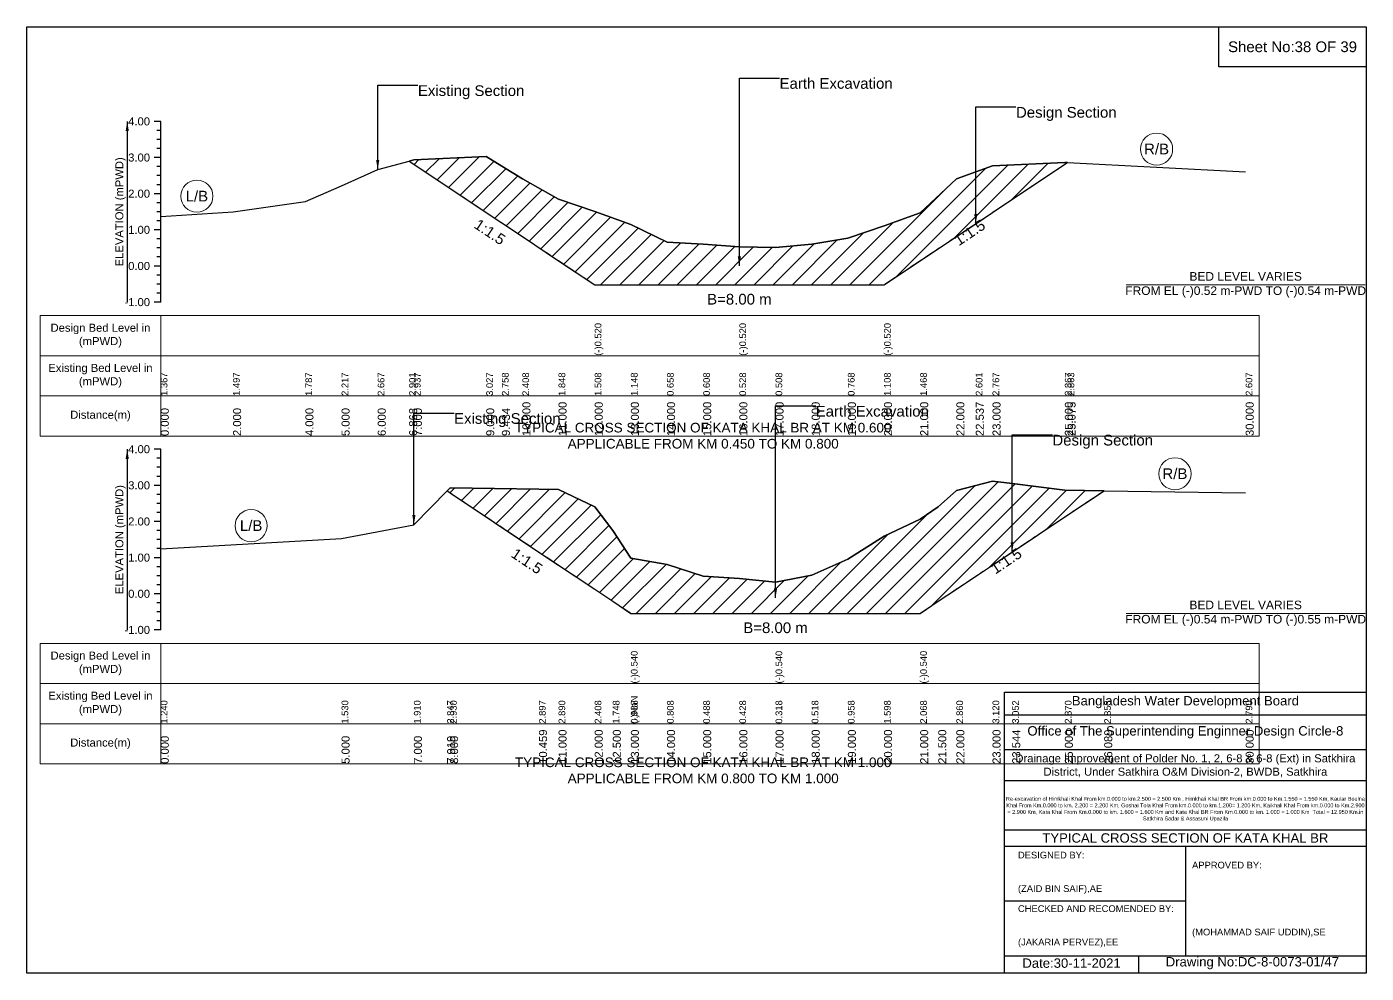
# Model space of a CAD drawing. Header units: inches. Extents: x 93000 to 486000, y -4242 to 0.
# Drawn here: x 470000 to 476000, y -4242 to 0 of the extents above; entities that cross this region are included whole.
import ezdxf

# ---------------------------------------------------------------- set-up
doc = ezdxf.new("R2010")
doc.units = ezdxf.units.IN
doc.header["$LTSCALE"] = 7
doc.header["$MEASUREMENT"] = 0
doc.linetypes.add('DASHED', pattern=[0.75, 0.5, -0.25])
for name, color, linetype, lineweight in [('Cross section Data Border', 7, 'Continuous', 9), ('Cross Section Labels', 7, 'Continuous', 9), ('Design_Bed_Level for Xsection', 7, 'DASHED', 25), ('Existing_Bed_Level for Xsection', 7, 'Continuous', 25), ('Long Section Labels', 7, 'Continuous', 9)]:
    doc.layers.add(name, color=color, linetype=linetype, lineweight=lineweight)
doc.styles.get("Standard").update_dxf_attribs({"font": 'arial.ttf'})
doc.dimstyles.get("Standard").update_dxf_attribs({"dimtxt": 0.18, "dimasz": 0.18, "dimexe": 0.18, "dimexo": 0.0625, "dimgap": 0.09, "dimtad": 0, "dimtih": 1, "dimtoh": 1, "dimdec": 4, "dimzin": 0, "dimdsep": 46, "dimtxsty": 'Standard', "dimcen": 0.09, "dimadec": 0, "dimazin": 0, "dimtfac": 1, "dimtdec": 4, "dimtofl": 0, "dimtmove": 0, "dimatfit": 3, "dimfxl": 1, "dimtolj": 1, "dimtzin": 0, "dimarcsym": 0})

msp = doc.modelspace()

# ---------------------------------------------------------------- hatches: boundary and pattern name
at = {"layer": 'Existing_Bed_Level for Xsection'}
h = msp.add_hatch(dxfattribs=at)
h.set_pattern_fill('ANSI31', color=256, scale=486, style=0)
h.paths.add_polyline_path([(471712.6, -602.3), (471734, -616.5), (472058, -832.5), (472128.3, -879.4), (472220, -940.5), (472382, -1048.5), (472544, -1156.5), (472706, -1156.5), (472868, -1156.5), (473030, -1156.5), (473192, -1156.5), (473354, -1156.5), (473516, -1156.5), (473678, -1156.5), (473840, -1156.5), (474002, -1048.5), (474164, -940.5), (474251, -882.5), (474326, -832.5), (474650, -616.5), (474662.1, -608.5), (474650, -607.8), (474326, -624), (474251, -650.9), (474164, -682.2), (474002, -834.5), (473840, -892.8), (473678, -947.9), (473516, -973.8), (473354, -990), (473192, -986.8), (473030, -973.8), (472868, -965.7), (472706, -886.3), (472544, -828), (472382, -772.9), (472220, -682.2), (472128.3, -625.4), (472058, -581.9), (471734, -596.5)])
h = msp.add_hatch(dxfattribs=at)
h.set_pattern_fill('ANSI31', color=256, scale=486, style=0)
h.paths.add_polyline_path([(471882.9, -2080.2), (471896, -2089), (472294.4, -2354.6), (472382, -2413), (472544, -2521), (472625, -2575), (472706, -2629), (472868, -2629), (473030, -2629), (473192, -2629), (473354, -2629), (473516, -2629), (473678, -2629), (473840, -2629), (474002, -2629), (474083, -2575), (474164, -2521), (474326, -2413), (474414.2, -2354.2), (474650, -2197), (474826.4, -2079.4), (474650, -2076.6), (474414.2, -2047.1), (474326, -2036.1), (474164, -2078.2), (474083, -2151.4), (474002, -2206.5), (473840, -2282.6), (473678, -2386.3), (473516, -2457.6), (473354, -2490), (473192, -2472.2), (473030, -2462.5), (472868, -2410.6), (472706, -2381.5), (472625, -2258.3), (472544, -2151.4), (472382, -2073.3), (472294.4, -2072.2), (471896, -2066.9)])

# ---------------------------------------------------------------- linework, layer by layer
for points in [[(470000, 0), (476000, 0), (476000, -4242), (470000, -4242)], [(475340, 0), (476000, 0), (476000, -180), (475340, -180)]]:
    msp.add_lwpolyline(points, close=True)
for points in [[(474380, -4242), (474380, -2982), (476000, -2982)], [(474380, -3084), (476000, -3084)], [(474380, -3240), (476000, -3240)], [(474380, -3378), (476000, -3378)], [(474380, -3600), (476000, -3600)], [(474380, -3672), (476000, -3672)], [(475190, -3672), (475190, -4164)], [(474380, -3918), (475190, -3918)], [(474380, -4164), (476000, -4164)], [(474980, -4164), (474980, -4242)]]:
    msp.add_lwpolyline(points)
at = {"layer": 'Cross section Data Border'}
for points in [[(470060, -1294.3), (475520, -1294.3), (475520, -1834.3), (470060, -1834.3)], [(470060, -2763.5), (475520, -2763.5), (475520, -3303.5), (470060, -3303.5)]]:
    msp.add_lwpolyline(points, close=True, dxfattribs=at)
for points in [[(470600, -1294.3), (470600, -1834.3)], [(470060, -1474.3), (475520, -1474.3)], [(470060, -1654.3), (475520, -1654.3)], [(470600, -2763.5), (470600, -3303.5)], [(470060, -2943.5), (475520, -2943.5)], [(470060, -3123.5), (475520, -3123.5)]]:
    msp.add_lwpolyline(points, dxfattribs=at)
at = {"layer": 'Cross Section Labels'}
for points in [[(474924.2, -1156.5), (475995.8, -1156.5)], [(474924.2, -2629), (475995.8, -2629)]]:
    msp.add_lwpolyline(points, dxfattribs=at)
for centre in [(475061, -548.2), (470762, -759.3), (475143.2, -2003.5), (471005, -2236.1)]:
    msp.add_circle(centre, 72, dxfattribs=at)
at = {"layer": 'Design_Bed_Level for Xsection'}
for points in [[(471712.6, -602.3), (472128.3, -879.4), (472544, -1156.5), (473192, -1156.5), (473840, -1156.5), (474251, -882.5), (474662.1, -608.5)], [(471882.9, -2080.2), (472294.4, -2354.6), (472706, -2629), (473354, -2629), (474002, -2629), (474414.2, -2354.2), (474826.4, -2079.4)]]:
    msp.add_lwpolyline(points, dxfattribs=at)
at = {"layer": 'Existing_Bed_Level for Xsection'}
for points in [[(470600, -424.3), (470570, -424.3)], [(470600, -464.8), (470582, -464.8)], [(470600, -1234.3), (470600, -1072.3), (470600, -910.3), (470600, -748.3), (470600, -586.3), (470600, -424.3)], [(470600, -505.3), (470582, -505.3)], [(470600, -586.3), (470570, -586.3)], [(470600, -545.8), (470582, -545.8)], [(470600, -850.8), (470924, -829.8), (471248, -782.8), (471410, -713.1), (471572, -640.2), (471712.6, -602.3), (471734, -596.5), (472058, -581.9), (472128.3, -625.4), (472220, -682.2), (472382, -772.9), (472544, -828), (472544, -828), (472706, -886.3), (472868, -965.7), (473030, -973.8), (473192, -986.8), (473192, -986.8), (473354, -990), (473516, -973.8), (473678, -947.9), (473840, -892.8), (473840, -892.8), (474002, -834.5), (474164, -682.2), (474251, -650.9), (474326, -624), (474650, -607.8), (474662.1, -608.5), (475460, -650)], [(470600, -626.8), (470582, -626.8)], [(470600, -667.3), (470582, -667.3)], [(470600, -707.8), (470582, -707.8)], [(470600, -748.3), (470570, -748.3)], [(470600, -788.8), (470582, -788.8)], [(470600, -829.3), (470582, -829.3)], [(470600, -869.8), (470582, -869.8)], [(470600, -910.3), (470570, -910.3)], [(470600, -950.8), (470582, -950.8)], [(470600, -991.3), (470582, -991.3)], [(470600, -1072.3), (470570, -1072.3)], [(470600, -1031.8), (470582, -1031.8)], [(470600, -1112.8), (470582, -1112.8)], [(470600, -1153.3), (470582, -1153.3)], [(470600, -1193.8), (470582, -1193.8)], [(470600, -1234.3), (470570, -1234.3)], [(470600, -1893.5), (470570, -1893.5)], [(470600, -2703.5), (470600, -2541.5), (470600, -2379.5), (470600, -2217.5), (470600, -2055.5), (470600, -1893.5)], [(470600, -1934), (470582, -1934)], [(470600, -1974.5), (470582, -1974.5)], [(470600, -2015), (470582, -2015)], [(470600, -2340.6), (471410, -2293.7), (471734, -2232.1), (471882.9, -2080.2), (471896, -2066.9), (472294.4, -2072.2), (472382, -2073.3), (472544, -2151.4), (472625, -2258.3), (472706, -2381.5), (472706, -2381.5), (472868, -2410.6), (473030, -2462.5), (473192, -2472.2), (473354, -2490), (473354, -2490), (473516, -2457.6), (473678, -2386.3), (473840, -2282.6), (474002, -2206.5), (474002, -2206.5), (474083, -2151.4), (474164, -2078.2), (474326, -2036.1), (474414.2, -2047.1), (474650, -2076.6), (474826.4, -2079.4), (475460, -2089.5)], [(470600, -2055.5), (470570, -2055.5)], [(470600, -2096), (470582, -2096)], [(470600, -2136.5), (470582, -2136.5)], [(470600, -2217.5), (470570, -2217.5)], [(470600, -2177), (470582, -2177)], [(470600, -2258), (470582, -2258)], [(470600, -2298.5), (470582, -2298.5)], [(470600, -2339), (470582, -2339)], [(470600, -2379.5), (470570, -2379.5)], [(470600, -2420), (470582, -2420)], [(470600, -2460.5), (470582, -2460.5)], [(470600, -2501), (470582, -2501)], [(470600, -2541.5), (470570, -2541.5)], [(470600, -2582), (470582, -2582)], [(470600, -2622.5), (470582, -2622.5)], [(470600, -2663), (470582, -2663)], [(470600, -2703.5), (470570, -2703.5)]]:
    msp.add_lwpolyline(points, dxfattribs=at)
for points in [[(471712.6, -602.3), (471734, -616.5), (472058, -832.5), (472128.3, -879.4), (472220, -940.5), (472382, -1048.5), (472544, -1156.5), (472544, -1156.5), (472706, -1156.5), (472868, -1156.5), (473030, -1156.5), (473192, -1156.5), (473192, -1156.5), (473354, -1156.5), (473516, -1156.5), (473678, -1156.5), (473840, -1156.5), (473840, -1156.5), (474002, -1048.5), (474164, -940.5), (474251, -882.5), (474326, -832.5), (474650, -616.5), (474662.1, -608.5), (474650, -607.8), (474326, -624), (474251, -650.9), (474164, -682.2), (474002, -834.5), (473840, -892.8), (473840, -892.8), (473678, -947.9), (473516, -973.8), (473354, -990), (473192, -986.8), (473192, -986.8), (473030, -973.8), (472868, -965.7), (472706, -886.3), (472544, -828), (472544, -828), (472382, -772.9), (472220, -682.2), (472128.3, -625.4), (472058, -581.9), (471734, -596.5)], [(471882.9, -2080.2), (471882.9, -2080.2), (471896, -2089), (472294.4, -2354.6), (472382, -2413), (472544, -2521), (472625, -2575), (472706, -2629), (472706, -2629), (472868, -2629), (473030, -2629), (473192, -2629), (473354, -2629), (473354, -2629), (473516, -2629), (473678, -2629), (473840, -2629), (474002, -2629), (474002, -2629), (474083, -2575), (474164, -2521), (474326, -2413), (474414.2, -2354.2), (474650, -2197), (474826.4, -2079.4), (474826.4, -2079.4), (474826.4, -2079.4), (474650, -2076.6), (474414.2, -2047.1), (474326, -2036.1), (474164, -2078.2), (474083, -2151.4), (474002, -2206.5), (474002, -2206.5), (473840, -2282.6), (473678, -2386.3), (473516, -2457.6), (473354, -2490), (473354, -2490), (473192, -2472.2), (473030, -2462.5), (472868, -2410.6), (472706, -2381.5), (472706, -2381.5), (472625, -2258.3), (472544, -2151.4), (472382, -2073.3), (472294.4, -2072.2), (471896, -2066.9), (471882.9, -2080.2)]]:
    msp.add_lwpolyline(points, close=True, dxfattribs=at)

# ---------------------------------------------------------------- texts
at = {"attachment_point": 5}
for s, insert, char_height in [('Sheet No:38 OF 39', (475670, -90), 48), ('Bangladesh Water Development Board', (475190, -3027), 42), ('Office of The Superintending Enginner,Design Circle-8', (475190, -3162), 42)]:
    msp.add_mtext(s, dxfattribs=dict(at, insert=insert, char_height=char_height))
for s, insert, char_height, width, attachment_point in [('Drainage Improvement of Polder No. 1, 2, 6-8 & 6-8 (Ext) in Satkhira District, Under Satkhira O&M Division-2, BWDB, Satkhira', (475190, -3312), 36, 1680, 5), ('Re-excavation of Himkhali Khal From km.0.000 to km.2.500 = 2.500 Km , Himkhali Khal BR From km.0.000 to Km.1.550 = 1.550 Km, Kaular Boulna Khal From Km.0.000 to km. 2.200 = 2.200 Km, Goshai Tola Khal From km.0.000 to km.1.200= 1.200 Km, Kaikhali Khal From km.0.000 to Km.2.900 = 2.900 Km, Kata Khal From Km.0.000 to km. 1.600 = 1.600 Km and Kata Khal BR From Km.0.000 to km. 1.000 = 1.000 Km  Total = 12.950 Km.in Satkhira Sadar & Assasuni Upazila', (475190, -3507), 17.611, 1620, 5), ('TYPICAL CROSS SECTION OF KATA KHAL BR', (475190, -3636), 42, 1680, 5), ('DESIGNED BY:^J^J^J(ZAID BIN SAIF),AE', (474440, -3792), 30, 840, 4), ('APPROVED BY:^J^J^J^J^J^J(MOHAMMAD SAIF UDDIN),SE', (475220, -3912), 30, 840, 4), ('CHECKED AND RECOMENDED BY:^J^J^J(JAKARIA PERVEZ),EE', (474440, -4032), 30, 840, 4), ('Date:30-11-2021', (474680, -4197), 42, 840, 5), ('Drawing No:DC-8-0073-01/47', (475490, -4197), 42, 1320, 5)]:
    msp.add_mtext(s, dxfattribs=dict(insert=insert, char_height=char_height, width=width, attachment_point=attachment_point))
at = {"layer": 'Cross section Data Border', "char_height": 36, "width": 480, "attachment_point": 5}
for s, insert in [('Design Bed Level in (mPWD)', (470330, -1384.3)), ('Existing Bed Level in (mPWD)', (470330, -1564.3)), ('Distance(m)', (470330, -1744.3)), ('Design Bed Level in (mPWD)', (470330, -2853.5)), ('Existing Bed Level in (mPWD)', (470330, -3033.5)), ('Distance(m)', (470330, -3213.5))]:
    msp.add_mtext(s, dxfattribs=dict(at, insert=insert))
at = {"layer": 'Cross Section Labels'}
for s, insert, char_height, attachment_point in [('Earth Excavation', (473372, -229.9), 48, 1), ('Existing Section', (471752, -262.3), 48, 1), ('Design Section', (474431, -359.5), 48, 1), ('R/B', (475061, -548.2), 48, 5), ('L/B', (470762, -759.3), 48, 5), ('BED LEVEL VARIES ^JFROM EL (-)0.52 m-PWD TO (-)0.54 m-PWD', (475460, -1156.5), 38.4, 5), ('B=8.00 m', (473192, -1197), 48, 2), ('Existing Section', (471914, -1731.5), 48, 1), ('Earth Excavation', (473534, -1699.1), 48, 1), ('TYPICAL CROSS SECTION OF KATA KHAL BR AT KM 0.600^JAPPLICABLE FROM KM 0.450 TO KM 0.800', (473030, -1833), 43.2, 5), ('Design Section', (474594.2, -1828.7), 48, 1), ('R/B', (475143.2, -2003.5), 48, 5), ('L/B', (471005, -2236.1), 48, 5), ('BED LEVEL VARIES ^JFROM EL (-)0.54 m-PWD TO (-)0.55 m-PWD', (475460, -2629), 38.4, 5), ('B=8.00 m', (473354, -2669.5), 48, 2), ('TYPICAL CROSS SECTION OF KATA KHAL BR AT KM 1.000^JAPPLICABLE FROM KM 0.800 TO KM 1.000', (473030, -3333), 43.2, 5)]:
    msp.add_mtext(s, dxfattribs=dict(at, insert=insert, char_height=char_height, attachment_point=attachment_point))
at = {"layer": 'Cross Section Labels', "char_height": 48, "attachment_point": 2}
for insert, rotation in [((472087.8, -899.7), 326.30993), ((474210.5, -902.8), 33.69007), ((474373.7, -2374.4), 33.69007), ((472253.9, -2374.9), 326.30993)]:
    msp.add_mtext('1:1.5', dxfattribs=dict(at, insert=insert, rotation=rotation))
at = {"layer": 'Existing_Bed_Level for Xsection', "char_height": 36, "attachment_point": 6}
for s, insert in [('4.00', (470552, -424.3)), ('3.00', (470552, -586.3)), ('2.00', (470552, -748.3)), ('1.00', (470552, -910.3)), ('0.00', (470552, -1072.3)), ('-1.00', (470552, -1234.3)), ('4.00', (470552, -1893.5)), ('3.00', (470552, -2055.5)), ('2.00', (470552, -2217.5)), ('1.00', (470552, -2379.5)), ('0.00', (470552, -2541.5)), ('-1.00', (470552, -2703.5))]:
    msp.add_mtext(s, dxfattribs=dict(at, insert=insert))
at = {"layer": 'Existing_Bed_Level for Xsection', "char_height": 36, "attachment_point": 5, "rotation": 90}
for insert in [(470420, -829.3), (470420, -2298.5)]:
    msp.add_mtext('ELEVATION (mPWD)', dxfattribs=dict(at, insert=insert))
at = {"layer": 'Long Section Labels', "attachment_point": 1, "rotation": 90}
for s, insert, char_height in [('(-)0.520', (472544, -1474.3), 30), ('(-)0.520', (473192, -1474.3), 30), ('(-)0.520', (473840, -1474.3), 30), ('1.367', (470600, -1654.3), 30), ('1.497', (470924, -1654.3), 30), ('1.787', (471248, -1654.3), 30), ('2.217', (471410, -1654.3), 30), ('2.667', (471572, -1654.3), 30), ('2.901', (471712.6, -1654.3), 30), ('2.937', (471734, -1654.3), 30), ('3.027', (472058, -1654.3), 30), ('2.758', (472128.3, -1654.3), 30), ('2.408', (472220, -1654.3), 30), ('2.408', (472220, -1654.3), 30), ('1.848', (472382, -1654.3), 30), ('1.508', (472544, -1654.3), 30), ('1.508', (472544, -1654.3), 30), ('1.508', (472544, -1654.3), 30), ('1.148', (472706, -1654.3), 30), ('0.658', (472868, -1654.3), 30), ('0.608', (473030, -1654.3), 30), ('0.608', (473030, -1654.3), 30), ('0.528', (473192, -1654.3), 30), ('0.528', (473192, -1654.3), 30), ('0.528', (473192, -1654.3), 30), ('0.508', (473354, -1654.3), 30), ('0.768', (473678, -1654.3), 30), ('1.108', (473840, -1654.3), 30), ('1.108', (473840, -1654.3), 30), ('1.108', (473840, -1654.3), 30), ('1.468', (474002, -1654.3), 30), ('2.601', (474251, -1654.3), 30), ('2.767', (474326, -1654.3), 30), ('2.867', (474650, -1654.3), 30), ('2.863', (474662.1, -1654.3), 30), ('2.607', (475460, -1654.3), 30), ('0.000', (470600, -1834.3), 36), ('2.000', (470924, -1834.3), 36), ('4.000', (471248, -1834.3), 36), ('5.000', (471410, -1834.3), 36), ('6.000', (471572, -1834.3), 36), ('6.868', (471712.6, -1834.3), 36), ('7.000', (471734, -1834.3), 36), ('9.000', (472058, -1834.3), 36), ('9.434', (472128.3, -1834.3), 36), ('10.000', (472220, -1834.3), 36), ('11.000', (472382, -1834.3), 36), ('12.000', (472544, -1834.3), 36), ('12.000', (472544, -1834.3), 36), ('12.000', (472544, -1834.3), 36), ('13.000', (472706, -1834.3), 36), ('14.000', (472868, -1834.3), 36), ('15.000', (473030, -1834.3), 36), ('16.000', (473192, -1834.3), 36), ('16.000', (473192, -1834.3), 36), ('16.000', (473192, -1834.3), 36), ('17.000', (473354, -1834.3), 36), ('18.000', (473516, -1834.3), 36), ('19.000', (473678, -1834.3), 36), ('20.000', (473840, -1834.3), 36), ('20.000', (473840, -1834.3), 36), ('20.000', (473840, -1834.3), 36), ('21.000', (474002, -1834.3), 36), ('22.000', (474164, -1834.3), 36), ('22.537', (474251, -1834.3), 36), ('23.000', (474326, -1834.3), 36), ('25.000', (474650, -1834.3), 36), ('25.075', (474662.1, -1834.3), 36), ('30.000', (475460, -1834.3), 36), ('(-)0.540', (472706, -2943.5), 30), ('(-)0.540', (473354, -2943.5), 30), ('(-)0.540', (474002, -2943.5), 30), ('1.240', (470600, -3123.5), 30), ('1.530', (471410, -3123.5), 30), ('1.910', (471734, -3123.5), 30), ('2.847', (471882.9, -3123.5), 30), ('2.930', (471896, -3123.5), 30), ('2.897', (472294.4, -3123.5), 30), ('2.890', (472382, -3123.5), 30), ('2.408', (472544, -3123.5), 30), ('2.408', (472544, -3123.5), 30), ('1.748', (472625, -3123.5), 30), ('(-)NaN', (472706, -3123.5), 30), ('(-)NaN', (472706, -3123.5), 30), ('0.988', (472706, -3123.5), 30), ('0.988', (472706, -3123.5), 30), ('0.808', (472868, -3123.5), 30), ('0.488', (473030, -3123.5), 30), ('0.428', (473192, -3123.5), 30), ('0.318', (473354, -3123.5), 30), ('0.318', (473354, -3123.5), 30), ('0.318', (473354, -3123.5), 30), ('0.518', (473516, -3123.5), 30), ('0.958', (473678, -3123.5), 30), ('1.598', (473840, -3123.5), 30), ('2.068', (474002, -3123.5), 30), ('2.068', (474002, -3123.5), 30), ('2.860', (474164, -3123.5), 30), ('3.120', (474326, -3123.5), 30), ('3.052', (474414.2, -3123.5), 30), ('2.870', (474650, -3123.5), 30), ('2.853', (474826.4, -3123.5), 30), ('2.790', (475460, -3123.5), 30), ('0.000', (470600, -3303.5), 36), ('5.000', (471410, -3303.5), 36), ('7.000', (471734, -3303.5), 36), ('8.000', (471896, -3303.5), 36), ('10.459', (472294.4, -3303.5), 36), ('11.000', (472382, -3303.5), 36), ('12.000', (472544, -3303.5), 36), ('12.500', (472625, -3303.5), 36), ('13.000', (472706, -3303.5), 36), ('13.000', (472706, -3303.5), 36), ('13.000', (472706, -3303.5), 36), ('14.000', (472868, -3303.5), 36), ('15.000', (473030, -3303.5), 36), ('16.000', (473192, -3303.5), 36), ('17.000', (473354, -3303.5), 36), ('17.000', (473354, -3303.5), 36), ('17.000', (473354, -3303.5), 36), ('18.000', (473516, -3303.5), 36), ('19.000', (473678, -3303.5), 36), ('20.000', (473840, -3303.5), 36), ('21.000', (474002, -3303.5), 36), ('21.000', (474002, -3303.5), 36), ('21.000', (474002, -3303.5), 36), ('21.500', (474083, -3303.5), 36), ('22.000', (474164, -3303.5), 36), ('23.000', (474326, -3303.5), 36), ('23.544', (474414.2, -3303.5), 36), ('25.000', (474650, -3303.5), 36), ('26.089', (474826.4, -3303.5), 36), ('30.000', (475460, -3303.5), 36), ('7.919', (471882.9, -3303.5), 36)]:
    msp.add_mtext(s, dxfattribs=dict(at, insert=insert, char_height=char_height))

# ---------------------------------------------------------------- leaders
at = {"layer": 'Cross Section Labels', "annotation_type": 0, "has_hookline": 1, "hookline_direction": 0}
for points, text_width in [([(473192, -1071.6), (473192, -229.9), (473371.9, -229.9)], 497), ([(471572, -640.2), (471572, -262.3), (471751.9, -262.3)], 467.2), ([(474251, -882.5), (474251, -359.5), (474431, -359.5)], 441.2), ([(471734, -2232.1), (471734, -1731.5), (471913.9, -1731.5)], 467.2), ([(473354, -2559.5), (473354, -1699.1), (473533.9, -1699.1)], 497), ([(474414.2, -2354.2), (474414.2, -1828.7), (474594.1, -1828.7)], 441.2)]:
    msp.add_leader(points, dimstyle='Standard', override={"dimasz": 43.2}, dxfattribs=dict(at, text_width=text_width))
at = {"layer": 'Existing_Bed_Level for Xsection'}
for points in [[(470450, -424.3), (470450, -1234.3)], [(470450, -1893.5), (470450, -2703.5)]]:
    msp.add_leader(points, dimstyle='Standard', override={"dimasz": 43.2}, dxfattribs=at)

doc.saveas('drawing.dxf')
